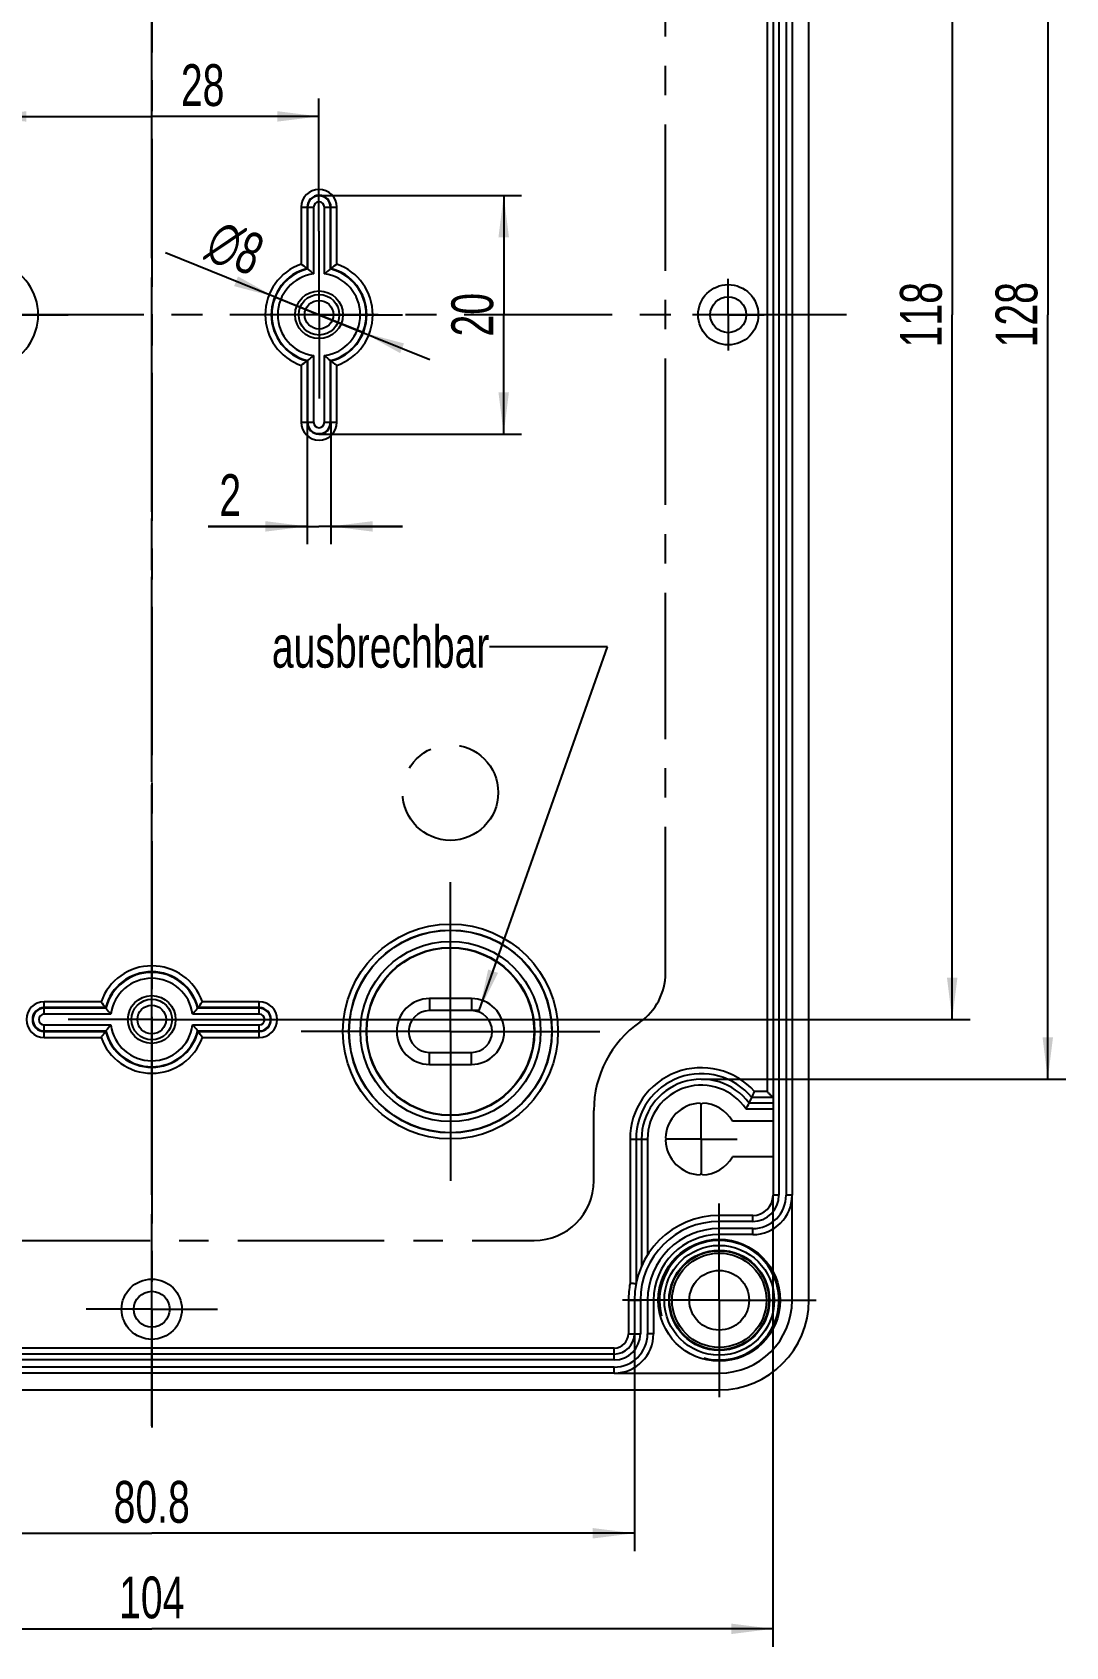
# Model space of a CAD drawing. Header units: millimetres. Extents: x 0 to 594, y 0 to 420.
# Drawn here: x 254.2 to 340.7, y 158.3 to 293.5 of the extents above; entities that cross this region are included whole.
import ezdxf

# ---------------------------------------------------------------- set-up
doc = ezdxf.new("R2010")
doc.units = ezdxf.units.MM
doc.header["$LTSCALE"] = 32.67
for name, pattern in [('CENTER', [0.6, 0.375, -0.075, 0.075, -0.075]), ('DASHED', [0.2, 0.1, -0.1]), ('PHANTOM', [0.8, 0.45, -0.05, 0.1, -0.05, 0.1, -0.05])]:
    doc.linetypes.add(name, pattern=pattern)
doc.layers.get('0').update_dxf_attribs({"linetype": 'CONTINUOUS'})
for name, color, linetype in [('ACHSEN-EINFUEHRUNGEN', 7, 'CONTINUOUS'), ('AUSFORMSCHRAEGEN', 7, 'CONTINUOUS'), ('AUSW-EINSAETZE', 7, 'CONTINUOUS'), ('BEZUGSACHSEN', 7, 'CONTINUOUS'), ('BG_STARTBEZUEGE', 7, 'CONTINUOUS'), ('DECKELSKIZZEN', 7, 'CONTINUOUS'), ('DEFAULT_1', 7, 'CENTER'), ('RUNDUNGEN', 7, 'CONTINUOUS'), ('TEIL_STARTBEZUEGE', 7, 'CONTINUOUS'), ('TYPE', 7, 'CONTINUOUS'), ('ZEICHNUNGSBEMASSUNGEN', 7, 'CONTINUOUS')]:
    doc.layers.add(name, color=color, linetype=linetype)
doc.styles.get("Standard").update_dxf_attribs({"font": 'txt', "width": 0.7})
doc.styles.add('TEXTSTYLE_2', font='gdt', dxfattribs={"width": 0.7})
doc.dimstyles.new('DIMSTYLE_2', dxfattribs={"dimtxt": 3.5, "dimasz": 3.5, "dimexe": 0.18, "dimexo": 0.0625, "dimgap": 0.09, "dimtad": 1, "dimdec": 3, "dimdsep": 46, "dimtxsty": 'Standard', "dimblk": '_FILLED', "dimblk1": '_FILLED', "dimblk2": '_FILLED', "dimcen": 0.09, "dimclrt": 5, "dimadec": 0, "dimazin": 0, "dimtp": 0.2, "dimtm": 0.2, "dimtfac": 1, "dimtdec": 3, "dimtofl": 0, "dimtmove": 0, "dimatfit": 3, "dimldrblk": '_FILLED', "dimfxl": 1, "dimtolj": 1, "dimarcsym": 0})
doc.dimstyles.new('DIMSTYLE_4', dxfattribs={"dimtxt": 3.5, "dimasz": 3.5, "dimexe": 0.18, "dimexo": 0.0625, "dimgap": 0.09, "dimtad": 1, "dimdec": 3, "dimdsep": 46, "dimtxsty": 'Standard', "dimblk": '_FILLED', "dimblk1": '_FILLED', "dimblk2": '_FILLED', "dimcen": 0.09, "dimclrt": 5, "dimadec": 0, "dimazin": 0, "dimtp": 0.3, "dimtm": 0.3, "dimtfac": 1, "dimtdec": 3, "dimtofl": 0, "dimtmove": 0, "dimatfit": 3, "dimldrblk": '_FILLED', "dimfxl": 1, "dimtolj": 1, "dimarcsym": 0})
doc.dimstyles.new('DIMSTYLE_5', dxfattribs={"dimtxt": 3.5, "dimasz": 3.5, "dimexe": 0.18, "dimexo": 0.0625, "dimgap": 0.09, "dimtad": 1, "dimdec": 1, "dimdsep": 46, "dimtxsty": 'Standard', "dimblk": '_FILLED', "dimblk1": '_FILLED', "dimblk2": '_FILLED', "dimcen": 0.09, "dimclrt": 5, "dimadec": 0, "dimazin": 0, "dimtp": 0.5, "dimtm": 0.5, "dimtfac": 1, "dimtdec": 1, "dimtofl": 0, "dimtmove": 0, "dimatfit": 3, "dimldrblk": '_FILLED', "dimfxl": 1, "dimtolj": 1, "dimarcsym": 0})
doc.dimstyles.new('DIMSTYLE_6', dxfattribs={"dimtxt": 3.5, "dimasz": 3.5, "dimexe": 0.18, "dimexo": 0.0625, "dimgap": 0.09, "dimtad": 1, "dimdec": 1, "dimdsep": 46, "dimtxsty": 'Standard', "dimblk": '_FILLED', "dimblk1": '_FILLED', "dimblk2": '_FILLED', "dimcen": 0.09, "dimclrt": 5, "dimadec": 0, "dimazin": 0, "dimtp": 0.2, "dimtm": 0.2, "dimtfac": 1, "dimtdec": 1, "dimtofl": 0, "dimtmove": 0, "dimatfit": 3, "dimldrblk": '_FILLED', "dimfxl": 1, "dimtolj": 1, "dimarcsym": 0})
doc.dimstyles.new('DIMSTYLE_7', dxfattribs={"dimtxt": 3.5, "dimasz": 3.5, "dimexe": 0.18, "dimexo": 0.0625, "dimgap": 0.09, "dimtad": 1, "dimdec": 1, "dimdsep": 46, "dimtxsty": 'Standard', "dimblk": '_FILLED', "dimblk1": '_FILLED', "dimblk2": '_FILLED', "dimcen": 0.09, "dimclrt": 5, "dimadec": 0, "dimazin": 0, "dimtp": 0.2, "dimtm": 0.2, "dimtfac": 1, "dimtdec": 1, "dimtofl": 0, "dimtmove": 0, "dimatfit": 3, "dimldrblk": '_FILLED', "dimfxl": 1, "dimtolj": 1, "dimarcsym": 0})
doc.dimstyles.new('DIMSTYLE_8', dxfattribs={"dimtxt": 3.5, "dimasz": 3.5, "dimexe": 0.18, "dimexo": 0.0625, "dimgap": 0.09, "dimtad": 1, "dimdec": 1, "dimdsep": 46, "dimtxsty": 'Standard', "dimblk": '_FILLED', "dimblk1": '_FILLED', "dimblk2": '_FILLED', "dimcen": 0.09, "dimclrt": 5, "dimadec": 0, "dimazin": 0, "dimtp": 0.1, "dimtm": 0.1, "dimtfac": 1, "dimtdec": 1, "dimtofl": 0, "dimtmove": 0, "dimatfit": 3, "dimldrblk": '_FILLED', "dimfxl": 1, "dimtolj": 1, "dimarcsym": 0})
doc.dimstyles.get("Standard").update_dxf_attribs({"dimtxt": 3.5, "dimasz": 3.5, "dimexe": 0.18, "dimexo": 0.0625, "dimgap": 0.09, "dimtad": 1, "dimdec": 3, "dimdsep": 46, "dimtxsty": 'Standard', "dimblk": '_FILLED', "dimblk1": '_FILLED', "dimblk2": '_FILLED', "dimcen": 0.09, "dimclrt": 5, "dimadec": 0, "dimazin": 0, "dimtol": 1, "dimtp": 0.005, "dimtm": 0.005, "dimtfac": 1, "dimtdec": 3, "dimtofl": 0, "dimtmove": 0, "dimatfit": 3, "dimldrblk": '_FILLED', "dimfxl": 1, "dimtolj": 1, "dimarcsym": 0})

# ---------------------------------------------------------------- blocks, each defined once
blk = doc.blocks.new('_FILLED')
at = {"color": 0, "linetype": 'ByBlock'}
blk.add_solid([(0, 0), (-1, 0.125), (-1, -0.125)], dxfattribs=at)
blk = doc.blocks.new('*D15')
at = {"layer": 'ZEICHNUNGSBEMASSUNGEN', "color": 2, "linetype": 'Continuous'}
for p, q in [((271.18, 328.82), (332.68, 328.82)), ((331.18, 328.82), (331.18, 269.82)), ((331.18, 210.82), (331.18, 269.82)), ((271.18, 210.82), (332.68, 210.82))]:
    blk.add_line(p, q, dxfattribs=at)
at = {"layer": 'ZEICHNUNGSBEMASSUNGEN', "color": 2, "linetype": 'Continuous', "xscale": 3.5, "yscale": 3.5, "zscale": 3.5}
for p, rotation in [((331.18, 328.82), 90), ((331.18, 210.82), 270)]:
    blk.add_blockref('_FILLED', p, dxfattribs=dict(at, rotation=rotation))
at = {"layer": 'ZEICHNUNGSBEMASSUNGEN', "color": 5, "linetype": 'Continuous', "insert": (326.81, 269.82), "char_height": 3.5, "width": 6.75, "attachment_point": 2, "rotation": 90, "line_spacing_factor": 0.9}
blk.add_mtext('118', dxfattribs=at)
blk = doc.blocks.new('*D16')
at = {"layer": 'ZEICHNUNGSBEMASSUNGEN', "color": 2, "linetype": 'Continuous'}
for p, q in [((310.18, 333.81), (340.68, 333.81)), ((339.18, 333.81), (339.18, 269.82)), ((339.18, 205.82), (339.18, 269.82)), ((310.18, 205.82), (340.68, 205.82))]:
    blk.add_line(p, q, dxfattribs=at)
at = {"layer": 'ZEICHNUNGSBEMASSUNGEN', "color": 2, "linetype": 'Continuous', "xscale": 3.5, "yscale": 3.5, "zscale": 3.5}
for p, rotation in [((339.18, 333.81), 90), ((339.18, 205.82), 270)]:
    blk.add_blockref('_FILLED', p, dxfattribs=dict(at, rotation=rotation))
at = {"layer": 'ZEICHNUNGSBEMASSUNGEN', "color": 5, "linetype": 'Continuous', "insert": (334.81, 269.82), "char_height": 3.5, "width": 7.5, "attachment_point": 2, "rotation": 90, "line_spacing_factor": 0.9}
blk.add_mtext('128', dxfattribs=at)
blk = doc.blocks.new('*D17')
at = {"layer": 'ZEICHNUNGSBEMASSUNGEN', "color": 2, "linetype": 'Continuous'}
for p, q in [((223.78, 184.52), (223.78, 166.31)), ((304.58, 184.52), (304.58, 166.31)), ((223.78, 167.81), (264.18, 167.81)), ((304.58, 167.81), (264.18, 167.81))]:
    blk.add_line(p, q, dxfattribs=at)
at = {"layer": 'ZEICHNUNGSBEMASSUNGEN', "color": 2, "linetype": 'Continuous', "xscale": 3.5, "yscale": 3.5, "zscale": 3.5, "rotation": 180}
blk.add_blockref('_FILLED', (223.78, 167.81), dxfattribs=at)
at = {"layer": 'ZEICHNUNGSBEMASSUNGEN', "color": 2, "linetype": 'Continuous', "xscale": 3.5, "yscale": 3.5, "zscale": 3.5}
blk.add_blockref('_FILLED', (304.58, 167.81), dxfattribs=at)
at = {"layer": 'ZEICHNUNGSBEMASSUNGEN', "color": 5, "linetype": 'Continuous', "insert": (264.18, 172.19), "char_height": 3.5, "width": 10.25, "attachment_point": 2, "line_spacing_factor": 0.9}
blk.add_mtext('80.8', dxfattribs=at)
blk = doc.blocks.new('*D18')
at = {"layer": 'ZEICHNUNGSBEMASSUNGEN', "color": 2, "linetype": 'Continuous'}
for p, q in [((212.18, 196.12), (212.18, 158.31)), ((316.18, 196.12), (316.18, 158.31)), ((212.18, 159.81), (264.18, 159.81)), ((316.18, 159.81), (264.18, 159.81))]:
    blk.add_line(p, q, dxfattribs=at)
at = {"layer": 'ZEICHNUNGSBEMASSUNGEN', "color": 2, "linetype": 'Continuous', "xscale": 3.5, "yscale": 3.5, "zscale": 3.5, "rotation": 180}
blk.add_blockref('_FILLED', (212.18, 159.81), dxfattribs=at)
at = {"layer": 'ZEICHNUNGSBEMASSUNGEN', "color": 2, "linetype": 'Continuous', "xscale": 3.5, "yscale": 3.5, "zscale": 3.5}
blk.add_blockref('_FILLED', (316.18, 159.81), dxfattribs=at)
at = {"layer": 'ZEICHNUNGSBEMASSUNGEN', "color": 5, "linetype": 'Continuous', "insert": (264.18, 164.19), "char_height": 3.5, "width": 7.5, "attachment_point": 2, "line_spacing_factor": 0.9}
blk.add_mtext('104', dxfattribs=at)
blk = doc.blocks.new('*D19')
at = {"layer": 'ZEICHNUNGSBEMASSUNGEN', "color": 2, "linetype": 'Continuous'}
for p, q in [((250.18, 276.82), (250.18, 287.92)), ((278.18, 276.82), (278.18, 287.92)), ((250.18, 286.42), (264.18, 286.42)), ((278.18, 286.42), (264.18, 286.42))]:
    blk.add_line(p, q, dxfattribs=at)
at = {"layer": 'ZEICHNUNGSBEMASSUNGEN', "color": 2, "linetype": 'Continuous', "xscale": 3.5, "yscale": 3.5, "zscale": 3.5, "rotation": 180}
blk.add_blockref('_FILLED', (250.18, 286.42), dxfattribs=at)
at = {"layer": 'ZEICHNUNGSBEMASSUNGEN', "color": 2, "linetype": 'Continuous', "xscale": 3.5, "yscale": 3.5, "zscale": 3.5}
blk.add_blockref('_FILLED', (278.18, 286.42), dxfattribs=at)
at = {"layer": 'ZEICHNUNGSBEMASSUNGEN', "color": 5, "linetype": 'Continuous', "insert": (268.44, 290.79), "char_height": 3.5, "width": 5.5, "attachment_point": 2, "line_spacing_factor": 0.9}
blk.add_mtext('28', dxfattribs=at)
blk = doc.blocks.new('*D20')
at = {"layer": 'ZEICHNUNGSBEMASSUNGEN', "color": 2, "linetype": 'Continuous'}
for p, q in [((278.18, 279.81), (295.14, 279.81)), ((293.64, 279.81), (293.64, 269.82)), ((293.64, 259.82), (293.64, 269.82)), ((278.18, 259.82), (295.14, 259.82))]:
    blk.add_line(p, q, dxfattribs=at)
at = {"layer": 'ZEICHNUNGSBEMASSUNGEN', "color": 2, "linetype": 'Continuous', "xscale": 3.5, "yscale": 3.5, "zscale": 3.5}
for p, rotation in [((293.64, 279.81), 90), ((293.64, 259.82), 270)]:
    blk.add_blockref('_FILLED', p, dxfattribs=dict(at, rotation=rotation))
at = {"layer": 'ZEICHNUNGSBEMASSUNGEN', "color": 5, "linetype": 'Continuous', "insert": (289.26, 269.82), "char_height": 3.5, "width": 5.5, "attachment_point": 2, "rotation": 90, "line_spacing_factor": 0.9}
blk.add_mtext('20', dxfattribs=at)
blk = doc.blocks.new('*D21')
at = {"layer": 'ZEICHNUNGSBEMASSUNGEN', "color": 2, "linetype": 'Continuous'}
for p, q in [((278.18, 269.82), (265.34, 275)), ((274.48, 271.31), (274.48, 271.31)), ((274.48, 271.31), (278.18, 269.82)), ((281.89, 268.32), (278.18, 269.82)), ((278.18, 269.82), (287.45, 266.07)), ((281.89, 268.32), (281.89, 268.32))]:
    blk.add_line(p, q, dxfattribs=at)
at = {"layer": 'ZEICHNUNGSBEMASSUNGEN', "color": 2, "linetype": 'Continuous', "xscale": 3.5, "yscale": 3.5, "zscale": 3.5}
for p, rotation in [((274.48, 271.31), 338.0092122773), ((281.89, 268.32), 158.0081856634)]:
    blk.add_blockref('_FILLED', p, dxfattribs=dict(at, rotation=rotation))
at = {"layer": 'ZEICHNUNGSBEMASSUNGEN', "color": 5, "linetype": 'Continuous', "insert": (273.86, 276.28), "char_height": 3.5, "width": 7.4167, "attachment_point": 3, "rotation": 338.0066, "line_spacing_factor": 0.9, "style": 'TEXTSTYLE_2'}
blk.add_mtext('{\\Fgdt;n}\\Ftxt;8', dxfattribs=at)
blk = doc.blocks.new('*D41')
at = {"layer": 'ZEICHNUNGSBEMASSUNGEN', "color": 2, "linetype": 'Continuous'}
for p, q in [((277.19, 260.82), (277.19, 250.6)), ((279.18, 260.82), (279.18, 250.6)), ((277.19, 252.1), (268.91, 252.1)), ((268.91, 252.1), (278.18, 252.1)), ((285.18, 252.1), (278.18, 252.1)), ((279.18, 252.1), (285.18, 252.1))]:
    blk.add_line(p, q, dxfattribs=at)
at = {"layer": 'ZEICHNUNGSBEMASSUNGEN', "color": 2, "linetype": 'Continuous', "xscale": 3.5, "yscale": 3.5, "zscale": 3.5}
blk.add_blockref('_FILLED', (277.19, 252.1), dxfattribs=at)
at = {"layer": 'ZEICHNUNGSBEMASSUNGEN', "color": 2, "linetype": 'Continuous', "xscale": 3.5, "yscale": 3.5, "zscale": 3.5, "rotation": 180}
blk.add_blockref('_FILLED', (279.18, 252.1), dxfattribs=at)
at = {"layer": 'ZEICHNUNGSBEMASSUNGEN', "color": 5, "linetype": 'Continuous', "insert": (271.66, 256.47), "char_height": 3.5, "width": 2.75, "attachment_point": 3, "line_spacing_factor": 0.9}
blk.add_mtext('2', dxfattribs=at)

msp = doc.modelspace()

# ---------------------------------------------------------------- linework, layer by layer
at = {"color": 7, "linetype": 'Continuous'}
for p, q in [((290.9319, 212.5658), (287.4319, 212.5658)), ((290.9319, 211.5658), (287.4319, 211.5658)), ((287.4319, 208.0658), (290.9319, 208.0658)), ((287.4319, 207.0658), (290.9319, 207.0658)), ((310.0835, 203.8141), (310.1819, 203.7158)), ((310.1819, 203.7158), (310.2803, 203.8141)), ((316.1819, 202.3158), (312.78, 202.3158)), ((307.2819, 200.8158), (307.1835, 200.9141)), ((307.1835, 200.7174), (307.2819, 200.8158)), ((316.1819, 199.3158), (312.78, 199.3158)), ((310.1819, 197.9158), (310.0835, 197.8174)), ((310.2803, 197.8174), (310.1819, 197.9158)), ((317.7819, 187.3158), (317.7819, 196.1158)), ((302.8819, 181.2158), (311.6819, 181.2158))]:
    msp.add_line(p, q, dxfattribs=at)
at = {"color": 9, "linetype": 'Continuous'}
for p, q in [((287.4319, 212.5658), (287.4319, 211.5658)), ((290.9319, 212.5658), (290.9319, 211.5658)), ((287.4319, 207.0658), (287.4319, 208.0658)), ((290.9319, 207.0658), (290.9319, 208.0658))]:
    msp.add_line(p, q, dxfattribs=at)
at = {"color": 2, "linetype": 'DASHED'}
msp.add_line((291.589, 211.5658), (290.9319, 211.5658), dxfattribs=at)
at = {"color": 7, "linetype": 'Continuous'}
for centre, radius in [((278.1819, 269.8158), 2), ((278.1819, 269.8158), 1.7), ((312.4319, 269.8158), 1.5), ((264.1819, 210.8158), 2), ((264.1819, 210.8158), 1.7), ((311.6819, 187.3158), 5.1), ((311.6819, 187.3158), 4.595), ((311.6819, 187.3158), 4.2), ((311.6819, 187.3158), 2.5), ((264.1819, 186.5658), 1.5)]:
    msp.add_circle(centre, radius, dxfattribs=at)
for centre, radius, start, end in [((287.4319, 209.8158), 2.75, 90, 270), ((290.9319, 209.8158), 2.75, 270, 90), ((287.4319, 209.8158), 1.75, 90, 270), ((290.9319, 209.8158), 1.75, 270, 90), ((310.1819, 200.8158), 3, 91.879376, 178.120624), ((310.1819, 200.8158), 3, 30, 88.120624), ((310.1819, 200.8158), 3, 181.879376, 268.120624), ((310.1819, 200.8158), 3, 271.879376, 330), ((311.6819, 187.3158), 6.1, 270, 360)]:
    msp.add_arc(centre, radius, start, end, dxfattribs=at)
at = {"color": 2, "linetype": 'Continuous'}
msp.add_arc((311.6819, 187.3158), 5, 255, 195, dxfattribs=at)
at = {"layer": 'ACHSEN-EINFUEHRUNGEN', "color": 7, "linetype": 'CENTER'}
msp.add_line((264.1819, 176.8158), (264.1819, 362.8158), dxfattribs=at)
at = {"layer": 'AUSFORMSCHRAEGEN', "color": 7, "linetype": 'Continuous'}
for centre, radius in [((312.4319, 269.8158), 2.5218), ((289.1819, 209.8158), 8.4738), ((289.1819, 209.8158), 7), ((264.1819, 186.5658), 2.5218)]:
    msp.add_circle(centre, radius, dxfattribs=at)
at = {"layer": 'AUSW-EINSAETZE', "color": 2, "linetype": 'CENTER'}
for p, q in [((307.1819, 214.6975), (307.1819, 324.9341)), ((301.1819, 197.3158), (301.1819, 203.2083)), ((232.1819, 192.3158), (296.1819, 192.3158))]:
    msp.add_line(p, q, dxfattribs=at)
for centre, radius, start, end in [((302.1819, 214.6975), 5, 304.849905, 360), ((310.1819, 203.2083), 9, 124.849905, 180), ((296.1819, 197.3158), 5, 270, 360)]:
    msp.add_arc(centre, radius, start, end, dxfattribs=at)
at = {"layer": 'BEZUGSACHSEN', "color": 7, "linetype": 'CENTER'}
for p, q in [((278.1819, 269.8158), (278.1819, 272.8159)), ((312.4319, 269.8158), (312.4319, 272.8159)), ((278.1819, 269.8158), (275.1818, 269.8158)), ((278.1819, 269.8158), (281.182, 269.8158)), ((278.1819, 269.8158), (278.1819, 266.8157)), ((312.4319, 269.8158), (309.4318, 269.8158)), ((312.4319, 269.8158), (315.432, 269.8158)), ((312.4319, 269.8158), (312.4319, 266.8157)), ((264.1819, 210.8158), (264.1819, 213.8159)), ((289.1819, 209.8158), (289.1819, 212.8159)), ((264.1819, 210.8158), (261.1818, 210.8158)), ((264.1819, 210.8158), (267.182, 210.8158)), ((264.1819, 210.8158), (264.1819, 207.8157)), ((289.1819, 209.8158), (286.1818, 209.8158)), ((289.1819, 209.8158), (292.182, 209.8158)), ((289.1819, 209.8158), (289.1819, 206.8157)), ((310.1819, 200.8158), (310.1819, 203.8159)), ((310.1819, 200.8158), (307.1818, 200.8158)), ((310.1819, 200.8158), (313.182, 200.8158)), ((310.1819, 200.8158), (310.1819, 197.8157)), ((264.1819, 186.5658), (264.1819, 189.5659)), ((311.6819, 187.3158), (311.6819, 190.3159)), ((264.1819, 186.5658), (261.1818, 186.5658)), ((264.1819, 186.5658), (267.182, 186.5658)), ((264.1819, 186.5658), (264.1819, 183.5657)), ((311.6819, 187.3158), (308.6818, 187.3158)), ((311.6819, 187.3158), (314.682, 187.3158)), ((311.6819, 187.3158), (311.6819, 184.3157))]:
    msp.add_line(p, q, dxfattribs=at)
at = {"layer": 'BG_STARTBEZUEGE', "color": 7, "linetype": 'CENTER'}
for p, q in [((264.1819, 362.966), (264.1819, 176.6655)), ((322.3321, 269.8158), (206.0316, 269.8158))]:
    msp.add_line(p, q, dxfattribs=at)
at = {"layer": 'DECKELSKIZZEN', "color": 2, "linetype": 'PHANTOM'}
msp.add_line((264.1819, 179.8158), (264.1819, 359.8158), dxfattribs=at)
at = {"layer": 'DEFAULT_1', "color": 7, "linetype": 'CENTER'}
for p, q in [((278.1819, 269.8158), (278.1819, 276.8158)), ((250.1819, 269.8158), (257.1819, 269.8158)), ((278.1819, 269.8158), (271.1819, 269.8158)), ((278.1819, 269.8158), (285.1819, 269.8158)), ((278.1819, 269.8158), (278.1819, 262.8158)), ((289.1819, 221.3158), (289.1819, 222.3158)), ((289.1819, 219.8158), (289.1819, 221.3158)), ((289.1819, 209.8158), (289.1819, 219.8158)), ((264.1819, 215.8158), (264.1819, 217.8158)), ((264.1819, 210.8158), (264.1819, 215.8158)), ((259.1819, 210.8158), (257.1819, 210.8158)), ((264.1819, 210.8158), (259.1819, 210.8158)), ((264.1819, 210.8158), (271.1819, 210.8158)), ((264.1819, 210.8158), (264.1819, 203.8158)), ((277.6819, 209.8158), (276.6819, 209.8158)), ((279.1819, 209.8158), (277.6819, 209.8158)), ((289.1819, 209.8158), (279.1819, 209.8158)), ((289.1819, 209.8158), (299.1819, 209.8158)), ((289.1819, 209.8158), (289.1819, 199.8158)), ((299.1819, 209.8158), (300.6819, 209.8158)), ((300.6819, 209.8158), (301.6819, 209.8158)), ((289.1819, 199.8158), (289.1819, 198.3158)), ((289.1819, 198.3158), (289.1819, 197.3158)), ((311.6819, 194.8158), (311.6819, 195.4158)), ((311.6819, 187.3158), (311.6819, 194.8158)), ((264.1819, 186.5658), (264.1819, 192.0658)), ((264.1819, 186.5658), (258.6819, 186.5658)), ((264.1819, 186.5658), (269.6819, 186.5658)), ((264.1819, 186.5658), (264.1819, 181.0658)), ((304.1819, 187.3158), (303.5819, 187.3158)), ((311.6819, 187.3158), (304.1819, 187.3158)), ((311.6819, 187.3158), (319.1819, 187.3158)), ((311.6819, 187.3158), (311.6819, 179.8158)), ((319.1819, 187.3158), (319.7819, 187.3158)), ((311.6819, 179.8158), (311.6819, 179.2158))]:
    msp.add_line(p, q, dxfattribs=at)
at = {"layer": 'RUNDUNGEN', "color": 7, "linetype": 'Continuous'}
for p, q in [((319.1819, 187.3158), (319.1819, 352.3158)), ((316.1819, 343.5158), (316.1819, 196.1158)), ((317.7819, 343.5158), (317.7819, 196.1158)), ((277.1862, 278.8158), (277.1862, 273.6854)), ((277.2299, 278.8158), (277.2299, 273.6514)), ((279.1338, 273.6514), (279.1338, 278.8158)), ((279.1776, 273.6854), (279.1776, 278.8158)), ((277.2299, 273.6514), (277.1862, 273.6854)), ((279.1338, 273.6514), (279.1776, 273.6854)), ((277.2299, 265.9802), (277.1862, 265.9461)), ((277.1862, 265.9461), (277.1862, 260.8158)), ((277.2299, 265.9802), (277.2299, 260.8158)), ((279.1338, 265.9802), (279.1776, 265.9461)), ((279.1338, 260.8158), (279.1338, 265.9802)), ((279.1776, 260.8158), (279.1776, 265.9461)), ((260.3122, 211.8114), (255.1819, 211.8114)), ((260.3463, 211.7677), (255.1819, 211.7677)), ((260.3463, 211.7677), (260.3122, 211.8114)), ((268.0175, 211.7677), (268.0515, 211.8114)), ((273.1819, 211.7677), (268.0175, 211.7677)), ((273.1819, 211.8114), (268.0515, 211.8114)), ((255.1819, 209.8638), (260.3463, 209.8638)), ((255.1819, 209.8201), (260.3122, 209.8201)), ((260.3463, 209.8638), (260.3122, 209.8201)), ((268.0175, 209.8638), (273.1819, 209.8638)), ((268.0175, 209.8638), (268.0515, 209.8201)), ((268.0515, 209.8201), (273.1819, 209.8201)), ((314.184, 203.8201), (314.4089, 204.2827)), ((316.1819, 204.2827), (314.4089, 204.2827)), ((316.1819, 203.8201), (314.184, 203.8201)), ((304.715, 200.8158), (304.715, 188.684)), ((305.1776, 200.8158), (305.1776, 190.1625)), ((314.4819, 194.4158), (311.6819, 194.4158)), ((314.4819, 192.8158), (311.6819, 192.8158)), ((304.5819, 187.3158), (304.5819, 184.5158)), ((306.1819, 187.3158), (306.1819, 184.5158)), ((302.8819, 182.8158), (225.4819, 182.8158)), ((302.8819, 181.2158), (225.4819, 181.2158)), ((216.6819, 179.8158), (311.6819, 179.8158))]:
    msp.add_line(p, q, dxfattribs=at)
at = {"layer": 'RUNDUNGEN', "color": 9, "linetype": 'Continuous'}
for p, q in [((316.6819, 343.5158), (316.6819, 196.1158)), ((317.2819, 343.5158), (317.2819, 196.1158)), ((315.6819, 334.8489), (315.6819, 204.7827)), ((276.6862, 278.8158), (276.6862, 274.0553)), ((276.6862, 278.8158), (277.7299, 278.8158)), ((277.7299, 278.8158), (277.7299, 273.238)), ((278.6339, 273.238), (278.6339, 278.8158)), ((278.6339, 278.8158), (279.6775, 278.8158)), ((279.6775, 274.0553), (279.6775, 278.8158)), ((277.7299, 266.3935), (277.7299, 260.8158)), ((278.6339, 260.8158), (278.6339, 266.3935)), ((276.6862, 265.5762), (276.6862, 260.8158)), ((279.6775, 260.8158), (279.6775, 265.5762)), ((276.6862, 260.8158), (277.7299, 260.8158)), ((278.6339, 260.8158), (279.6775, 260.8158)), ((259.9423, 212.3114), (255.1819, 212.3114)), ((255.1819, 211.2677), (255.1819, 212.3114)), ((273.1819, 212.3114), (268.4214, 212.3114)), ((273.1819, 211.2677), (273.1819, 212.3114)), ((260.7596, 211.2677), (255.1819, 211.2677)), ((273.1819, 211.2677), (267.6041, 211.2677)), ((255.1819, 210.3638), (260.7596, 210.3638)), ((255.1819, 209.3201), (255.1819, 210.3638)), ((267.6041, 210.3638), (273.1819, 210.3638)), ((273.1819, 209.3201), (273.1819, 210.3638)), ((255.1819, 209.3201), (259.9423, 209.3201)), ((268.4214, 209.3201), (273.1819, 209.3201)), ((315.6819, 204.7827), (314.6392, 204.7827)), ((316.1819, 203.3201), (313.9259, 203.3201)), ((304.215, 200.8158), (305.6775, 200.8158)), ((304.215, 200.8158), (304.215, 188.7319)), ((305.6775, 200.8158), (305.6775, 191.1049)), ((316.6819, 196.1158), (316.1819, 196.1158)), ((317.7819, 196.1158), (317.2819, 196.1158)), ((311.6819, 193.9158), (311.6819, 194.4158)), ((314.4819, 193.9158), (311.6819, 193.9158)), ((314.4819, 193.3158), (311.6819, 193.3158)), ((311.6819, 192.8158), (311.6819, 193.3158)), ((314.4819, 193.9158), (314.4819, 194.4158)), ((314.4819, 192.8158), (314.4819, 193.3158)), ((304.0819, 187.3158), (305.0819, 187.3158)), ((304.0819, 187.3158), (304.0819, 184.5158)), ((305.0819, 187.3158), (305.0819, 184.5158)), ((306.1819, 187.3158), (305.6819, 187.3158)), ((305.6819, 187.3158), (305.6819, 184.5158)), ((304.0819, 184.5158), (305.0819, 184.5158)), ((306.1819, 184.5158), (305.6819, 184.5158)), ((302.8819, 183.3158), (225.4819, 183.3158)), ((302.8819, 182.3158), (302.8819, 183.3158)), ((302.8819, 182.3158), (225.4819, 182.3158)), ((302.8819, 181.7158), (225.4819, 181.7158)), ((302.8819, 181.2158), (302.8819, 181.7158))]:
    msp.add_line(p, q, dxfattribs=at)
for centre, radius in [((278.1819, 269.8158), 1.2), ((289.1819, 209.8158), 8.9956), ((289.1819, 209.8158), 7.5393), ((264.1819, 210.8158), 1.2), ((311.6819, 187.3158), 3.9502)]:
    msp.add_circle(centre, radius, dxfattribs=at)
at = {"layer": 'RUNDUNGEN', "color": 7, "linetype": 'Continuous'}
for centre, radius in [((289.1819, 209.8158), 8.4957), ((289.1819, 209.8158), 7.0393), ((311.6819, 187.3158), 4.1502)]:
    msp.add_circle(centre, radius, dxfattribs=at)
at = {"layer": 'RUNDUNGEN', "color": 9, "linetype": 'Continuous'}
for centre, radius, start, end in [((278.1819, 278.8158), 1.4956, 0, 180), ((278.1819, 278.8158), 0.452, 0, 180), ((250.1819, 269.8158), 4.4957, 289.432074, 70.567926), ((278.1819, 269.8158), 4.4957, 109.432074, 250.567926), ((278.1819, 269.8158), 3.452, 97.523588, 262.476412), ((278.1819, 269.8158), 3.452, 277.523588, 82.476412), ((278.1819, 269.8158), 4.4957, 289.432074, 70.567926), ((278.1819, 260.8158), 1.4956, 180, 360), ((278.1819, 260.8158), 0.452, 180, 360), ((264.1819, 210.8158), 4.4957, 19.432074, 160.567926), ((264.1819, 210.8158), 3.452, 7.523588, 172.476412), ((255.1819, 210.8158), 1.4956, 90, 270), ((273.1819, 210.8158), 1.4956, 270, 90), ((255.1819, 210.8158), 0.452, 90, 270), ((273.1819, 210.8158), 0.452, 270, 90), ((264.1819, 210.8158), 3.452, 187.523588, 352.476412), ((264.1819, 210.8158), 4.4957, 199.432074, 340.567926), ((310.1819, 200.8158), 5.9669, 41.66836, 180), ((310.1819, 200.8158), 4.5043, 33.778532, 180), ((314.4819, 196.1158), 2.8, 270, 360), ((314.4819, 196.1158), 2.2, 270, 360), ((311.6819, 187.3158), 6.6, 90, 180), ((311.6819, 187.3158), 6, 90, 180), ((311.6819, 187.3158), 7.6, 169.261462, 180), ((302.8819, 184.5158), 2.8, 270, 360), ((302.8819, 184.5158), 2.2, 270, 360), ((302.8819, 184.5158), 1.2, 270, 360)]:
    msp.add_arc(centre, radius, start, end, dxfattribs=at)
at = {"layer": 'RUNDUNGEN', "color": 7, "linetype": 'Continuous'}
for centre, radius, start, end in [((278.1819, 278.8158), 0.9957, 0, 180), ((278.1819, 278.8158), 0.952, 0, 180), ((278.1819, 269.8158), 3.9957, 104.429474, 255.570526), ((278.1819, 269.8158), 3.952, 103.938709, 256.061291), ((268.379, 262.3051), 14.3902, 52.263956, 54.740534), ((278.1819, 269.8158), 3.952, 283.938709, 76.061291), ((287.9847, 262.3051), 14.3902, 125.259466, 127.736044), ((278.1819, 269.8158), 3.9957, 284.429474, 75.570526), ((286.1954, 275.0313), 11.4799, 228.800748, 232.038854), ((268.379, 277.3265), 14.3902, 305.259466, 307.736044), ((286.7908, 275.7547), 12.4164, 232.182013, 233.153166), ((287.6973, 276.9474), 13.9145, 233.11114, 233.50084), ((288.2001, 277.6266), 14.7596, 233.500016, 234.730246), ((278.1819, 260.8158), 0.9957, 180, 360), ((278.1819, 260.8158), 0.952, 180, 360), ((264.1819, 210.8158), 3.9957, 14.429474, 165.570526), ((264.1819, 210.8158), 3.952, 13.938709, 166.061291), ((271.6926, 220.6186), 14.3902, 215.259466, 217.736044), ((256.6712, 220.6186), 14.3902, 322.263956, 324.740534), ((255.1819, 210.8158), 0.9957, 90, 270), ((255.1819, 210.8158), 0.952, 90, 270), ((273.1819, 210.8158), 0.9957, 270, 90), ((273.1819, 210.8158), 0.952, 270, 90), ((271.9927, 200.7975), 14.7596, 143.500016, 144.730246), ((271.3135, 201.3003), 13.9145, 143.11114, 143.50084), ((270.1208, 202.2069), 12.4164, 142.182013, 143.153166), ((264.1819, 210.8158), 3.9957, 194.429474, 345.570526), ((269.3974, 202.8022), 11.4799, 138.800748, 142.038854), ((264.1819, 210.8158), 3.952, 193.938709, 346.061291), ((256.6712, 201.0129), 14.3902, 35.259466, 37.736044), ((310.1819, 200.8158), 5.4669, 39.357982, 180), ((310.1819, 200.8158), 5.0043, 36.894663, 180), ((289.5661, 216.0283), 27.4796, 334.695339, 335.843102), ((295.7888, 213.0025), 20.5597, 331.904696, 333.472895), ((314.4819, 196.1158), 3.3, 270, 360), ((314.4819, 196.1158), 1.7, 270, 360), ((311.6819, 187.3158), 7.1, 90, 180), ((311.6819, 187.3158), 5.5, 90, 180), ((311.6819, 187.3158), 7.5, 270, 360), ((302.8819, 184.5158), 3.3, 270, 360), ((302.8819, 184.5158), 1.7, 270, 360)]:
    msp.add_arc(centre, radius, start, end, dxfattribs=at)
for points, knots in [([(277.2299, 273.6514), (277.2468, 273.6381), (277.4168, 273.5045), (277.5834, 273.3664), (277.7299, 273.238)], [0, 0, 0, 0, 0.09929721, 1, 1, 1, 1]), ([(279.1338, 273.6514), (279.1169, 273.6381), (278.9469, 273.5045), (278.7803, 273.3664), (278.6339, 273.238)], [0, 0, 0, 0, 0.09929721, 1, 1, 1, 1]), ([(277.2299, 265.9802), (277.2468, 265.9934), (277.4168, 266.127), (277.5834, 266.2651), (277.7299, 266.3935)], [0, 0, 0, 0, 0.09929721, 1, 1, 1, 1]), ([(260.3463, 211.7677), (260.3595, 211.7508), (260.4932, 211.5808), (260.6312, 211.4142), (260.7596, 211.2677)], [0, 0, 0, 0, 0.09929721, 1, 1, 1, 1]), ([(268.0175, 211.7677), (268.0042, 211.7508), (267.8706, 211.5808), (267.7325, 211.4142), (267.6041, 211.2677)], [0, 0, 0, 0, 0.09929721, 1, 1, 1, 1]), ([(268.0175, 209.8638), (268.0042, 209.8807), (267.8706, 210.0507), (267.7325, 210.2173), (267.6041, 210.3638)], [0, 0, 0, 0, 0.09929721, 1, 1, 1, 1]), ([(315.6819, 204.7827), (315.7372, 204.7274), (315.8191, 204.6455), (315.926, 204.5385), (316.0004, 204.4642), (316.0669, 204.3975), (316.1163, 204.3485), (316.1477, 204.3164), (316.1658, 204.3002), (316.1741, 204.2886), (316.1819, 204.2846), (316.1819, 204.2827)], [0, 0, 0, 0, 0.33185572, 0.49129958, 0.64181836, 0.77790239, 0.8913472, 0.93581366, 0.96993188, 0.99192285, 1, 1, 1, 1]), ([(304.715, 188.684), (304.7143, 188.6805), (304.6945, 188.686), (304.6719, 188.6864), (304.6227, 188.6942), (304.5626, 188.6991), (304.4873, 188.7061), (304.3703, 188.7169), (304.2782, 188.7259), (304.215, 188.7319)], [0, 0, 0, 0, 0.02095394, 0.07927409, 0.17253348, 0.29711246, 0.44821832, 0.62073662, 1, 1, 1, 1])]:
    msp.add_open_spline(points, degree=3, knots=knots, dxfattribs=at)
at = {"layer": 'TEIL_STARTBEZUEGE', "color": 7, "linetype": 'CENTER'}
for p, q in [((264.1819, 362.8158), (264.1819, 176.8158)), ((322.1819, 269.8158), (206.1819, 269.8158))]:
    msp.add_line(p, q, dxfattribs=at)
at = {"layer": 'TYPE', "color": 2, "linetype": 'CENTER'}
msp.add_circle((289.1819, 229.8158), 4, dxfattribs=at)

# ---------------------------------------------------------------- texts
at = {"color": 5, "linetype": 'Continuous', "insert": (292.4455, 243.7744), "char_height": 3.5, "width": 27.416667, "attachment_point": 3, "line_spacing_factor": 0.9}
msp.add_mtext('ausbrechbar', dxfattribs=at)

# ---------------------------------------------------------------- dimensions: what is measured, and where the dimension line sits
at = {"layer": 'ZEICHNUNGSBEMASSUNGEN', "color": 2, "linetype": 'Continuous'}
for base, p1, p2, angle, dimstyle, picture, middle in [((339.1819, 205.8201), (310.1819, 333.8114), (310.1819, 205.8201), 270, 'DIMSTYLE_5', '*D16', (338.2372, 266.4633)), ((331.1819, 210.8158), (271.1819, 328.8158), (271.1819, 210.8158), 270, 'DIMSTYLE_4', '*D15', (330.0691, 266.7985)), ((293.6358, 259.8201), (278.1819, 279.8114), (278.1819, 259.8201), 270, 'DIMSTYLE_6', '*D20', (292.243, 267.3573)), ((223.7819, 167.8133), (304.5819, 184.5158), (223.7819, 184.5158), 180, 'DIMSTYLE_4', '*D17', (259.0569, 170.4383))]:
    dim = msp.add_linear_dim(base=base, p1=p1, p2=p2, angle=angle, dimstyle=dimstyle, dxfattribs=at)
    dim.commit()
    dim.dimension.update_dxf_attribs({"geometry": picture, "text_midpoint": middle, "dimtype": 160})
for base, p1, p2, dimstyle, picture, middle in [((278.1819, 286.4194), (250.1819, 276.8158), (278.1819, 276.8158), 'DIMSTYLE_2', '*D19', (265.6939, 289.0444)), ((279.1776, 252.0979), (277.1862, 260.8158), (279.1776, 260.8158), 'DIMSTYLE_8', '*D41', (267.5344, 254.7229)), ((316.1819, 159.8133), (212.1819, 196.1158), (316.1819, 196.1158), 'DIMSTYLE_4', '*D18', (260.4319, 162.4383))]:
    dim = msp.add_linear_dim(base=base, p1=p1, p2=p2, dimstyle=dimstyle, dxfattribs=at)
    dim.commit()
    dim.dimension.update_dxf_attribs({"geometry": picture, "text_midpoint": middle, "dimtype": 160})
dim = msp.add_diameter_dim_2p(p1=(274.477, 271.3121), p2=(281.8868, 268.3194), dimstyle='DIMSTYLE_7', dxfattribs=at)
dim.commit()
dim.dimension.update_dxf_attribs({"geometry": '*D21', "text_midpoint": (273.4717, 276.0385), "dimtype": 163})

# ---------------------------------------------------------------- leaders
at = {"color": 2, "linetype": 'Continuous', "annotation_type": 0, "has_hookline": 1, "hookline_direction": 1, "text_width": 27.4167}
msp.add_leader([(291.589, 211.5658), (302.3411, 242.0244), (292.4455, 242.0244)], dimstyle='Standard', override={"dimtad": 0}, dxfattribs=at)

doc.saveas('drawing.dxf')
